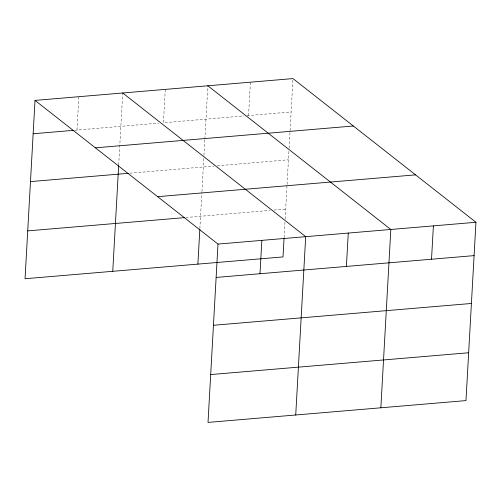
<?xml version="1.0" encoding="UTF-8"?>
<svg xmlns="http://www.w3.org/2000/svg" width="501" height="501" viewBox="0 0 501 501"><rect width="100%" height="100%" fill="white"/><g stroke="black" fill="none" stroke-linecap="round" stroke-linejoin="round"><path stroke-width="0.38" stroke-dasharray="2.5 1.88" d="M77.01 130.047L78.87 96.699M118.706 164.923L122.726 92.992M165.286 89.391L163.426 122.745L243.906 115.938M199.868 228.619L201.89 192.397M201.934 191.626L203.788 158.498M203.957 155.41L204.821 139.979M204.865 139.209L207.852 85.79M248.546 115.543L250.412 82.195M284.086 237.624L284.95 222.194M285.119 219.106L287.017 185.201M287.06 184.431L288.914 151.302M289.083 148.215L292.979 78.594M74.699 130.241L158.779 123.133M246.999 115.675L291.112 111.948M129.797 173.202L214.146 166.069M217.24 165.806L288.438 159.788M185.852 217.515L270.202 210.389M274.072 210.057L285.683 209.08"/><path stroke-width="0.75" d="M35.02 100.4L217.991 244.081L208.021 422.406L465.98 400.6L475.95 222.275L292.979 78.594L35.02 100.4L25.05 278.725L283.009 256.919L284.042 238.401M112.756 271.31L118.662 165.693M197.882 264.115L199.824 229.389M259.981 273.728L261.848 240.374M295.728 414.991L305.698 236.666L122.726 92.992M346.398 266.419L348.264 233.071M380.854 407.795L390.824 229.471L207.852 85.79M431.524 259.224L433.39 225.876M33.154 133.754L73.159 130.373M95.403 147.82L353.355 126.008M30.48 181.594L128.243 173.327M157.615 196.668L415.567 174.862M27.724 230.886L184.305 217.647M217.991 244.081L475.95 222.275M216.131 277.435L474.084 255.629M213.451 325.274L471.41 303.468M210.696 374.566L468.654 352.754"/></g></svg>
